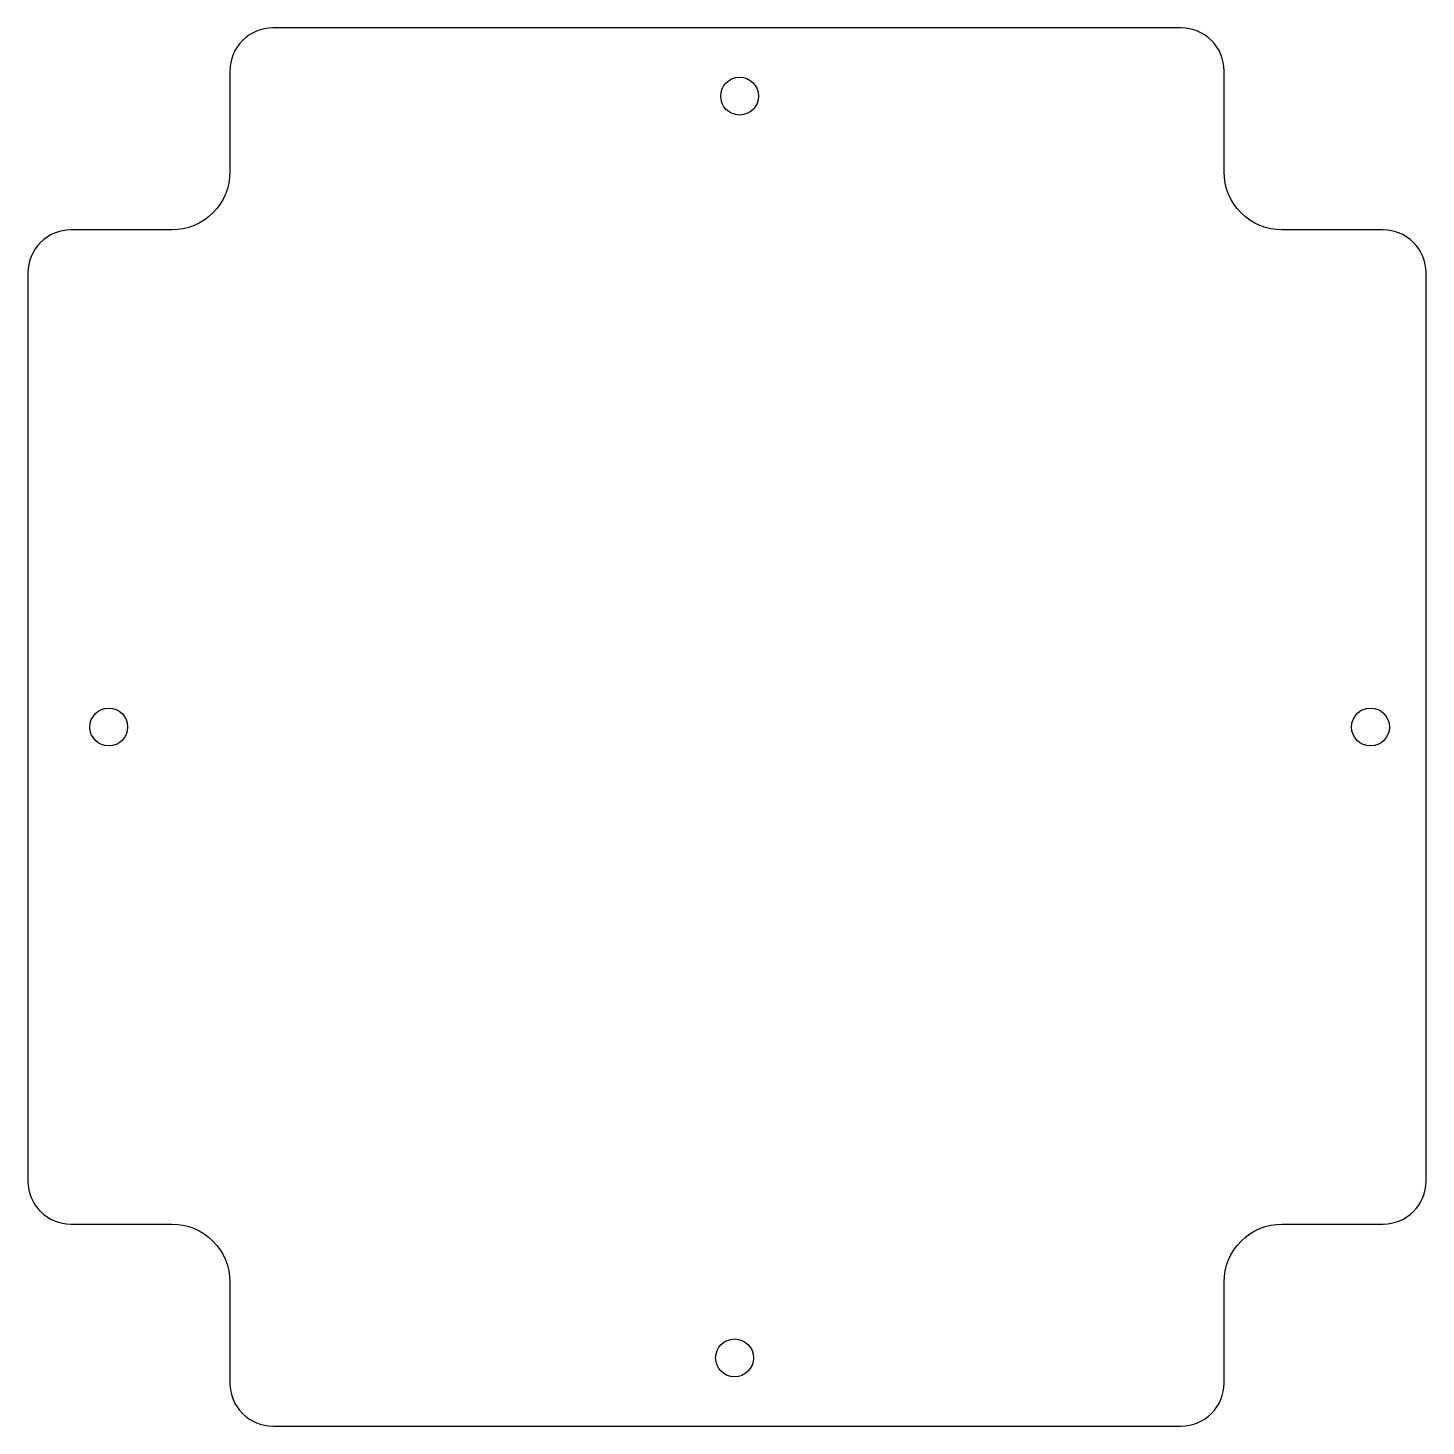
# Model space of a CAD drawing. Header units: millimetres. Extents: x -138 to 138, y -138 to 138.
import ezdxf

# ---------------------------------------------------------------- set-up
doc = ezdxf.new("R2010")
doc.units = ezdxf.units.MM

msp = doc.modelspace()

# ---------------------------------------------------------------- linework, layer by layer
msp.add_lwpolyline([(98.5, 130, 0.414214), (90, 138.5), (-90, 138.5, 0.414214), (-98.5, 130), (-98.5, 110, -0.414214), (-110, 98.5), (-130, 98.5, 0.414214), (-138.5, 90), (-138.5, -90, 0.414214), (-130, -98.5), (-110, -98.5, -0.414214), (-98.5, -110), (-98.5, -130, 0.414214), (-90, -138.5), (90, -138.5, 0.414214), (98.5, -130), (98.5, -110, -0.414214), (110, -98.5), (130, -98.5, 0.414214), (138.5, -90), (138.5, 90, 0.414214), (130, 98.5), (110, 98.5, -0.414214), (98.5, 110)], format="xyb", close=True)
for centre in [(2.5, 125), (-122.5, 0), (127.5, 0), (1.5, -125)]:
    msp.add_circle(centre, 3.75)

doc.saveas('drawing.dxf')
